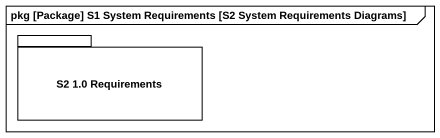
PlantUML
@startuml
mainframe pkg [Package] S1 System Requirements [S2 System Requirements Diagrams]
package "S2 1.0 Requirements" as S2_1_0_Requirements {
}
@enduml
